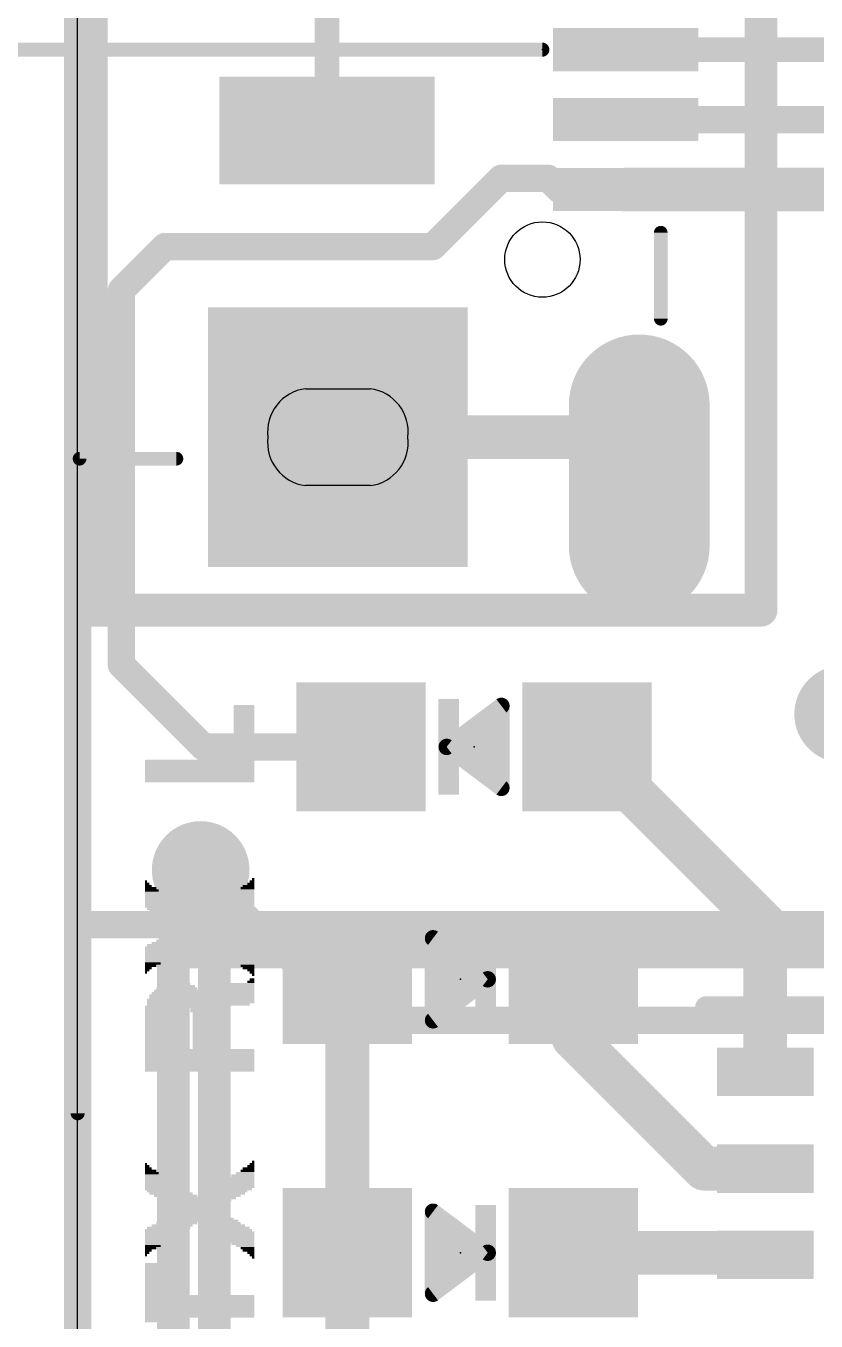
# Model space of a CAD drawing. Extents: x -17.8 to 79, y -18.3 to 67.8.
# Drawn here: x -0.48 to 6.86, y 26.29 to 38.32 of the extents above; entities that cross this region are included whole.
import ezdxf

# ---------------------------------------------------------------- set-up
doc = ezdxf.new("R2010")
doc.units = 0
for name, color, linetype in [('1', 12, 'CONTINUOUS'), ('16', 5, 'CONTINUOUS'), ('17', 110, 'CONTINUOUS'), ('18', 3, 'CONTINUOUS'), ('20', 53, 'CONTINUOUS'), ('200', 4, 'CONTINUOUS'), ('21', 40, 'CONTINUOUS'), ('23', 53, 'CONTINUOUS'), ('47', 53, 'CONTINUOUS')]:
    doc.layers.add(name, color=color, linetype=linetype)

# ---------------------------------------------------------------- blocks, each defined once
blk = doc.blocks.new('RECT')
blk.add_solid([(-0.5, -0.5), (0.5, -0.5), (-0.5, 0.5), (0.5, 0.5)])
blk = doc.blocks.new('OFFSETP100')
at = {"const_width": 1}
blk.add_lwpolyline([(0, 0), (1, 0)], dxfattribs=at)
at = {"const_width": 0.5}
for points in [[(0, 0.25, 1), (0, -0.25)], [(1, -0.25, 1), (1, 0.25)]]:
    blk.add_lwpolyline(points, format="xyb", dxfattribs=at)
blk = doc.blocks.new('SQUAREP')
blk.add_solid([(-0.5, -0.5), (0.5, -0.5), (-0.5, 0.5), (0.5, 0.5)])
blk = doc.blocks.new('ROUNDV')
at = {"const_width": 0.5}
blk.add_lwpolyline([(0, -0.25, 1), (0, 0.25, 1), (0, -0.25)], format="xyb", dxfattribs=at)

msp = doc.modelspace()

# ---------------------------------------------------------------- linework, layer by layer
at = {"layer": '1'}
for points, const_width in [([(0, 29.972), (0, 53.34)], 0.254), ([(0.127, 43.053), (0.127, 32.893)], 0.3048), ([(6.35, 32.893), (6.35, 43.053)], 0.3048), ([(2.318, 38.85), (2.318, 37.35)], 0.2286), ([(13.8891, 38.1), (5.093, 38.1)], 0.2286), ([(5.093, 37.45), (11.7142, 37.45)], 0.254), ([(2.418, 37.25), (2.318, 37.35)], 0.2286), ([(3.302, 36.2712), (3.937, 36.9062)], 0.254), ([(3.937, 36.9062), (4.3688, 36.9062)], 0.254), ([(4.3688, 36.9062), (4.4704, 36.8046)], 0.254), ([(5.093, 36.8), (7.0866, 36.8)], 0.4064), ([(4.4704, 36.8046), (5.0884, 36.8046)], 0.254), ([(5.0884, 36.8046), (5.093, 36.8)], 0.254), ([(0.4064, 35.8648), (0.8128, 36.2712)], 0.254), ([(0.8128, 36.2712), (3.302, 36.2712)], 0.254), ([(0.4064, 32.385), (0.4064, 35.8648)], 0.254), ([(5.218, 34.8), (4.918, 34.5)], 0.4064), ([(4.918, 34.5), (2.418, 34.5)], 0.4064), ([(0.127, 32.893), (6.35, 32.893)], 0.3048), ([(1.1684, 31.623), (0.4064, 32.385)], 0.254), ([(6.389, 29.967), (4.733, 31.623)], 0.4064), ([(2.633, 31.623), (1.1684, 31.623)], 0.254), ([(2.159, 29.464), (1.143, 30.48)], 0.2286), ([(13.335, 29.972), (0, 29.972)], 0.254), ([(6.389, 28.605), (6.389, 29.967)], 0.4064), ([(1.27, 12.7), (1.27, 29.845)], 0.3048), ([(1.27, 29.845), (10.16, 29.845)], 0.3048), ([(2.506, 26.924), (2.506, 29.464)], 0.4064), ([(4.606, 28.922), (4.606, 29.464)], 0.4064), ([(2.506, 29.464), (2.159, 29.464)], 0.2286), ([(5.823, 27.705), (4.606, 28.922)], 0.4064), ([(6.389, 27.705), (5.823, 27.705)], 0.4064), ([(2.506, 24.638), (2.506, 26.924)], 0.4064), ([(6.37, 26.924), (4.606, 26.924)], 0.4064), ([(6.389, 26.905), (6.37, 26.924)], 0.4064)]:
    msp.add_lwpolyline(points, dxfattribs=dict(at, const_width=const_width))
for points, const_width in [([(5.093, 38.1572, 1), (5.093, 38.0429)], 0.1143), ([(5.093, 37.5135, 1), (5.093, 37.3865)], 0.127), ([(2.3584, 37.3904, 1), (2.2776, 37.3096)], 0.1143), ([(2.2609, 37.35, 1), (2.3752, 37.35)], 0.1143), ([(2.3776, 37.2096, 1), (2.4584, 37.2904)], 0.1143), ([(3.937, 36.9697, 1), (3.937, 36.8427)], 0.127), ([(3.9819, 36.8613, 1), (3.8921, 36.9511)], 0.127), ([(4.4137, 36.9511, 1), (4.3239, 36.8613)], 0.127), ([(4.3688, 36.8427, 1), (4.3688, 36.9697)], 0.127), ([(5.093, 36.9016, 1), (5.093, 36.6984)], 0.2032), ([(4.4704, 36.8681, 1), (4.4704, 36.7411)], 0.127), ([(4.4255, 36.7597, 1), (4.5153, 36.8495)], 0.127), ([(5.1333, 36.8495, 1), (5.0435, 36.7597)], 0.127), ([(5.0481, 36.7551, 1), (5.1379, 36.8449)], 0.127), ([(5.0884, 36.7411, 1), (5.0884, 36.8681)], 0.127), ([(0.8128, 36.3347, 1), (0.8128, 36.2077)], 0.127), ([(0.8577, 36.2263, 1), (0.7679, 36.3161)], 0.127), ([(3.2571, 36.3161, 1), (3.3469, 36.2263)], 0.127), ([(3.302, 36.2077, 1), (3.302, 36.3347)], 0.127), ([(0.4699, 35.8648, 1), (0.3429, 35.8648)], 0.127), ([(0.3615, 35.9097, 1), (0.4513, 35.8199)], 0.127), ([(5.2898, 34.7282, 1), (5.1462, 34.8718)], 0.2032), ([(2.418, 34.6016, 1), (2.418, 34.3984)], 0.2032), ([(4.8462, 34.5718, 1), (4.9898, 34.4282)], 0.2032), ([(4.918, 34.3984, 1), (4.918, 34.6016)], 0.2032), ([(0.127, 32.9692, 1), (0.127, 32.8168)], 0.1524), ([(0.0508, 32.893, 1), (0.2032, 32.893)], 0.1524), ([(6.2738, 32.893, 1), (6.4262, 32.893)], 0.1524), ([(6.35, 32.8168, 1), (6.35, 32.9692)], 0.1524), ([(0.4513, 32.4299, 1), (0.3615, 32.3401)], 0.127), ([(0.3429, 32.385, 1), (0.4699, 32.385)], 0.127), ([(4.8048, 31.6948, 1), (4.6612, 31.5512)], 0.2032), ([(1.1684, 31.6865, 1), (1.1684, 31.5595)], 0.127), ([(1.1235, 31.5781, 1), (1.2133, 31.6679)], 0.127), ([(2.633, 31.5595, 1), (2.633, 31.6865)], 0.127), ([(1.1834, 30.5204, 1), (1.1026, 30.4396)], 0.1143), ([(0, 30.0355, 1), (0, 29.9085)], 0.127), ([(6.4906, 29.967, 1), (6.2874, 29.967)], 0.2032), ([(6.3172, 29.8952, 1), (6.4608, 30.0388)], 0.2032), ([(-0.0635, 29.972, 1), (0.0635, 29.972)], 0.127), ([(1.3462, 29.845, 1), (1.1938, 29.845)], 0.1524), ([(1.27, 29.9212, 1), (1.27, 29.7688)], 0.1524), ([(2.6076, 29.464, 1), (2.4044, 29.464)], 0.2032), ([(4.7076, 29.464, 1), (4.5044, 29.464)], 0.2032), ([(2.159, 29.5212, 1), (2.159, 29.4069)], 0.1143), ([(2.1186, 29.4236, 1), (2.1994, 29.5044)], 0.1143), ([(2.506, 29.4069, 1), (2.506, 29.5212)], 0.1143), ([(4.6778, 28.9938, 1), (4.5342, 28.8502)], 0.2032), ([(4.5044, 28.922, 1), (4.7076, 28.922)], 0.2032), ([(6.2874, 28.605, 1), (6.4906, 28.605)], 0.2032), ([(5.823, 27.8066, 1), (5.823, 27.6034)], 0.2032), ([(5.7512, 27.6332, 1), (5.8948, 27.7768)], 0.2032), ([(6.389, 27.6034, 1), (6.389, 27.8066)], 0.2032), ([(2.6076, 26.924, 1), (2.4044, 26.924)], 0.2032), ([(4.606, 27.0256, 1), (4.606, 26.8224)], 0.2032), ([(6.4418, 26.9958, 1), (6.2982, 26.8522)], 0.2032), ([(6.3172, 26.8332, 1), (6.4608, 26.9768)], 0.2032), ([(6.37, 26.8224, 1), (6.37, 27.0256)], 0.2032), ([(2.4044, 26.924, 1), (2.6076, 26.924)], 0.2032)]:
    msp.add_lwpolyline(points, format="xyb", dxfattribs=dict(at, const_width=const_width))
at = {"layer": '16'}
for points, const_width in [([(0, 0), (0, 53.34)], 0.254), ([(0.127, 43.053), (0.127, 32.893)], 0.3048), ([(6.35, 32.893), (6.35, 43.053)], 0.3048), ([(0.127, 32.893), (6.35, 32.893)], 0.3048), ([(2.54, 29.083), (1.143, 30.48)], 0.2286), ([(0.889, 29.718), (10.795, 29.718)], 0.3048), ([(0.889, 12.7), (0.889, 29.718)], 0.3048), ([(2.667, 29.083), (2.54, 29.083)], 0.2286), ([(8.509, 29.083), (2.667, 29.083)], 0.254)]:
    msp.add_lwpolyline(points, dxfattribs=dict(at, const_width=const_width))
for points, const_width in [([(0.127, 32.9692, 1), (0.127, 32.8168)], 0.1524), ([(0.0508, 32.893, 1), (0.2032, 32.893)], 0.1524), ([(6.2738, 32.893, 1), (6.4262, 32.893)], 0.1524), ([(6.35, 32.8168, 1), (6.35, 32.9692)], 0.1524), ([(1.1834, 30.5204, 1), (1.1026, 30.4396)], 0.1143), ([(0.889, 29.7942, 1), (0.889, 29.6418)], 0.1524), ([(0.9652, 29.718, 1), (0.8128, 29.718)], 0.1524), ([(2.54, 29.1402, 1), (2.54, 29.0259)], 0.1143), ([(2.4996, 29.0426, 1), (2.5804, 29.1234)], 0.1143), ([(2.667, 29.1465, 1), (2.667, 29.0195)], 0.127), ([(2.667, 29.0259, 1), (2.667, 29.1402)], 0.1143)]:
    msp.add_lwpolyline(points, format="xyb", dxfattribs=dict(at, const_width=const_width))
at = {"layer": '20'}
for p, q in [((0, 22.479), (0, 52.34)), ((2.118, 34.95), (2.718, 34.95)), ((2.718, 34.05), (2.118, 34.05))]:
    msp.add_line(p, q, dxfattribs=at)
msp.add_circle((4.318, 36.15), 0.35, dxfattribs=at)
for centre, start, end in [((2.168, 34.55), 97.125, 187.125), ((2.668, 34.55), 352.875, 82.875), ((2.168, 34.45), 172.875, 262.875), ((2.668, 34.45), 277.125, 7.125)]:
    msp.add_arc(centre, 0.4031, start, end, dxfattribs=at)
at = {"layer": '21'}
for points, const_width in [([(0.018, 41.9), (0.018, 34.3)], 0.127), ([(5.418, 36.4), (5.418, 35.6)], 0.127), ([(0.018, 34.3), (0.918, 34.3)], 0.127), ([(3.937, 32.004), (3.429, 31.623)], 0.1524), ([(3.937, 31.242), (3.937, 32.004)], 0.1524), ([(3.7338, 31.8516), (3.937, 31.8516)], 0.1524), ([(3.5306, 31.6992), (3.937, 31.6992)], 0.1524), ([(3.429, 31.623), (3.937, 31.242)], 0.1524), ([(3.5306, 31.5468), (3.937, 31.5468)], 0.1524), ([(3.7338, 31.3944), (3.937, 31.3944)], 0.1524), ([(3.81, 29.464), (3.302, 29.845)], 0.1524), ([(3.302, 29.845), (3.302, 29.083)], 0.1524), ([(3.302, 29.718), (3.4713, 29.718)], 0.1524), ([(3.302, 29.5656), (3.6745, 29.5656)], 0.1524), ([(3.302, 29.083), (3.81, 29.464)], 0.1524), ([(3.302, 29.4132), (3.7423, 29.4132)], 0.1524), ([(3.302, 29.2608), (3.5391, 29.2608)], 0.1524), ([(5.839, 29.205), (8.639, 29.205)], 0.2032), ([(3.302, 29.1084), (3.3359, 29.1084)], 0.1524), ([(3.81, 26.924), (3.302, 27.305)], 0.1524), ([(3.302, 27.305), (3.302, 26.543)], 0.1524), ([(3.302, 27.2796), (3.3359, 27.2796)], 0.1524), ([(3.302, 27.1272), (3.5391, 27.1272)], 0.1524), ([(3.302, 26.9748), (3.7423, 26.9748)], 0.1524), ([(3.302, 26.543), (3.81, 26.924)], 0.1524), ([(3.302, 26.8224), (3.6745, 26.8224)], 0.1524), ([(3.302, 26.67), (3.4713, 26.67)], 0.1524)]:
    msp.add_lwpolyline(points, dxfattribs=dict(at, const_width=const_width))
for points, const_width in [([(5.4497, 36.4, 1), (5.3863, 36.4)], 0.0635), ([(5.3863, 35.6, 1), (5.4497, 35.6)], 0.0635), ([(0.018, 34.3318, 1), (0.018, 34.2683)], 0.0635), ([(-0.0137, 34.3, 1), (0.0498, 34.3)], 0.0635), ([(0.918, 34.2683, 1), (0.918, 34.3318)], 0.0635), ([(3.9751, 32.004, 1), (3.8989, 32.004)], 0.0762), ([(3.9599, 31.9735, 1), (3.9141, 32.0345)], 0.0762), ([(3.7338, 31.8897, 1), (3.7338, 31.8135)], 0.0762), ([(3.937, 31.8135, 1), (3.937, 31.8897)], 0.0762), ([(3.5306, 31.7373, 1), (3.5306, 31.6611)], 0.0762), ([(3.937, 31.6611, 1), (3.937, 31.7373)], 0.0762), ([(3.4519, 31.6535, 1), (3.4061, 31.5925)], 0.0762), ([(3.4061, 31.6535, 1), (3.4519, 31.5925)], 0.0762), ([(3.5306, 31.5849, 1), (3.5306, 31.5087)], 0.0762), ([(3.937, 31.5087, 1), (3.937, 31.5849)], 0.0762), ([(3.7338, 31.4325, 1), (3.7338, 31.3563)], 0.0762), ([(3.937, 31.3563, 1), (3.937, 31.4325)], 0.0762), ([(3.9141, 31.2115, 1), (3.9599, 31.2725)], 0.0762), ([(3.8989, 31.242, 1), (3.9751, 31.242)], 0.0762), ([(3.3249, 29.8755, 1), (3.2791, 29.8145)], 0.0762), ([(3.3401, 29.845, 1), (3.2639, 29.845)], 0.0762), ([(3.302, 29.7561, 1), (3.302, 29.6799)], 0.0762), ([(3.4713, 29.6799, 1), (3.4713, 29.7561)], 0.0762), ([(3.302, 29.6037, 1), (3.302, 29.5275)], 0.0762), ([(3.6745, 29.5275, 1), (3.6745, 29.6037)], 0.0762), ([(3.302, 29.4513, 1), (3.302, 29.3751)], 0.0762), ([(3.7423, 29.3751, 1), (3.7423, 29.4513)], 0.0762), ([(3.8329, 29.4335, 1), (3.7871, 29.4945)], 0.0762), ([(3.7871, 29.4335, 1), (3.8329, 29.4945)], 0.0762), ([(3.302, 29.2989, 1), (3.302, 29.2227)], 0.0762), ([(3.5391, 29.2227, 1), (3.5391, 29.2989)], 0.0762), ([(5.839, 29.2558, 1), (5.839, 29.1542)], 0.1016), ([(3.302, 29.1465, 1), (3.302, 29.0703)], 0.0762), ([(3.2791, 29.1135, 1), (3.3249, 29.0525)], 0.0762), ([(3.2639, 29.083, 1), (3.3401, 29.083)], 0.0762), ([(3.3359, 29.0703, 1), (3.3359, 29.1465)], 0.0762), ([(3.3249, 27.3355, 1), (3.2791, 27.2745)], 0.0762), ([(3.3401, 27.305, 1), (3.2639, 27.305)], 0.0762), ([(3.302, 27.3177, 1), (3.302, 27.2415)], 0.0762), ([(3.3359, 27.2415, 1), (3.3359, 27.3177)], 0.0762), ([(3.302, 27.1653, 1), (3.302, 27.0891)], 0.0762), ([(3.5391, 27.0891, 1), (3.5391, 27.1653)], 0.0762), ([(3.302, 27.0129, 1), (3.302, 26.9367)], 0.0762), ([(3.7423, 26.9367, 1), (3.7423, 27.0129)], 0.0762), ([(3.8329, 26.8935, 1), (3.7871, 26.9545)], 0.0762), ([(3.7871, 26.8935, 1), (3.8329, 26.9545)], 0.0762), ([(3.302, 26.8605, 1), (3.302, 26.7843)], 0.0762), ([(3.6745, 26.7843, 1), (3.6745, 26.8605)], 0.0762), ([(3.302, 26.7081, 1), (3.302, 26.6319)], 0.0762), ([(3.4713, 26.6319, 1), (3.4713, 26.7081)], 0.0762), ([(3.2791, 26.5735, 1), (3.3249, 26.5125)], 0.0762), ([(3.2639, 26.543, 1), (3.3401, 26.543)], 0.0762)]:
    msp.add_lwpolyline(points, format="xyb", dxfattribs=dict(at, const_width=const_width))
at = {"layer": '23'}
for p in [(4.318, 38.1), (3.683, 31.623), (3.556, 29.464), (3.556, 26.924)]:
    msp.add_point(p, dxfattribs=at)
at = {"layer": '47', "const_width": 0.13}
for points in [[(0, 28.2194), (0, 67.3804)], [(4.318, 38.1), (-13.888, 38.1)]]:
    msp.add_lwpolyline(points, dxfattribs=at)
at = {"layer": '47', "const_width": 0.065}
for points in [[(4.318, 38.0675, 1), (4.318, 38.1325)], [(-0.0325, 28.2194, 1), (0.0325, 28.2194)]]:
    msp.add_lwpolyline(points, format="xyb", dxfattribs=at)

# ---------------------------------------------------------------- block references
at = {"layer": '1'}
for p, xscale, yscale, rotation in [((5.093, 38.1), 0.4, 1.35, 270), ((5.093, 37.45), 0.4, 1.35, 270), ((5.093, 36.8), 0.4, 1.35, 270), ((2.633, 31.623), 1.2, 1.2, 90), ((4.733, 31.623), 1.2, 1.2, 90), ((2.506, 29.464), 1.2, 1.2, 270), ((4.606, 29.464), 1.2, 1.2, 270), ((6.389, 28.605), 0.45, 0.9, 270), ((6.389, 27.705), 0.45, 0.9, 270), ((2.506, 26.924), 1.2, 1.2, 270), ((4.606, 26.924), 1.2, 1.2, 270), ((6.389, 26.905), 0.45, 0.9, 270)]:
    msp.add_blockref('RECT', p, dxfattribs=dict(at, xscale=xscale, yscale=yscale, rotation=rotation))
at = {"layer": '1', "xscale": 2}
msp.add_blockref('RECT', (2.318, 37.35), dxfattribs=at)
at = {"layer": '17', "xscale": 2.413, "yscale": 2.413}
msp.add_blockref('SQUAREP', (2.418, 34.5), dxfattribs=at)
msp.add_blockref('SQUAREP', (2.418, 34.5), dxfattribs=at)
at = {"layer": '17', "xscale": 1.308, "yscale": 1.308, "rotation": 270}
msp.add_blockref('OFFSETP100', (5.218, 34.8), dxfattribs=at)
msp.add_blockref('OFFSETP100', (5.218, 34.8), dxfattribs=at)
at = {"layer": '18', "xscale": 0.9064, "yscale": 0.9064}
for p in [(7.112, 31.9278), (7.112, 31.9278), (1.143, 30.48), (1.143, 30.48)]:
    msp.add_blockref('ROUNDV', p, dxfattribs=at)
at = {"layer": '200', "yscale": 0.0212}
for p, xscale in [((1.5451, 32.0027), 0.1905), ((1.5451, 31.9816), 0.1905), ((1.5451, 31.9604), 0.1905), ((1.5451, 31.9392), 0.1905), ((1.5451, 31.9181), 0.1905), ((1.5451, 31.8969), 0.1905), ((1.5451, 31.8757), 0.1905), ((1.5451, 31.8546), 0.1905), ((1.5451, 31.8334), 0.1905), ((1.5451, 31.8122), 0.1905), ((1.5451, 31.7911), 0.1905), ((1.5451, 31.7699), 0.1905), ((1.5451, 31.7487), 0.1905), ((1.5451, 31.7276), 0.1905), ((1.5451, 31.7064), 0.1905), ((1.5451, 31.6852), 0.1905), ((1.5451, 31.6641), 0.1905), ((1.5451, 31.6429), 0.1905), ((1.5451, 31.6217), 0.1905), ((1.5451, 31.6006), 0.1905), ((1.5451, 31.5794), 0.1905), ((1.5451, 31.5582), 0.1905), ((1.5451, 31.5371), 0.1905), ((1.5451, 31.5159), 0.1905), ((1.1324, 31.4947), 1.016), ((1.1324, 31.4736), 1.016), ((1.1324, 31.4524), 1.016), ((1.1324, 31.4312), 1.016), ((1.1324, 31.4101), 1.016), ((1.1324, 31.3889), 1.016), ((1.1324, 31.3677), 1.016), ((1.1324, 31.3466), 1.016), ((1.1324, 31.3254), 1.016), ((1.1324, 31.3042), 1.016), ((0.6561, 30.3306), 0.0635), ((0.635, 30.373), 0.0212), ((0.6456, 30.3518), 0.0423), ((0.6773, 30.3095), 0.1058), ((1.5769, 30.3095), 0.127), ((1.5874, 30.3306), 0.1058), ((1.6086, 30.3518), 0.0635), ((1.6192, 30.373), 0.0423), ((1.6298, 30.3941), 0.0212), ((0.7302, 30.246), 0.2117), ((0.6879, 30.2883), 0.127), ((0.7091, 30.2671), 0.1693), ((0.7408, 30.2248), 0.2328), ((0.762, 30.2036), 0.2752), ((1.4816, 30.2036), 0.3175), ((1.5028, 30.2248), 0.2752), ((1.5239, 30.246), 0.2328), ((1.5345, 30.2671), 0.2117), ((1.5557, 30.2883), 0.1693), ((0.7831, 30.1825), 0.3175), ((0.7937, 30.1613), 0.3387), ((0.8149, 30.1401), 0.381), ((0.8361, 30.119), 0.381), ((0.8678, 30.0978), 0.4022), ((0.9101, 30.0766), 0.4022), ((1.3229, 30.0766), 0.381), ((1.3546, 30.0978), 0.4022), ((1.3864, 30.119), 0.381), ((1.4287, 30.1401), 0.381), ((1.4499, 30.1613), 0.381), ((1.471, 30.1825), 0.3387), ((1.1112, 30.0555), 0.7196), ((1.1112, 30.0343), 0.635), ((1.1112, 30.0131), 0.5503), ((1.1218, 29.992), 0.4868), ((1.1112, 29.9708), 0.4233), ((1.1218, 29.9496), 0.3598), ((1.1218, 29.8438), 0.7408), ((1.1218, 29.865), 0.6561), ((1.1218, 29.8861), 0.5715), ((1.1218, 29.9073), 0.4868), ((1.1324, 29.9285), 0.4233), ((0.7937, 29.738), 0.3387), ((0.7831, 29.7168), 0.3175), ((0.8149, 29.7591), 0.381), ((0.8466, 29.7803), 0.4022), ((0.8784, 29.8015), 0.381), ((0.9207, 29.8226), 0.381), ((1.3229, 29.8226), 0.381), ((1.3652, 29.8015), 0.381), ((1.3969, 29.7803), 0.4022), ((1.4287, 29.7591), 0.381), ((1.4499, 29.738), 0.381), ((1.471, 29.7168), 0.3387), ((0.7302, 29.6533), 0.2117), ((0.762, 29.6956), 0.2752), ((0.7408, 29.6745), 0.2328), ((0.7091, 29.6321), 0.1693), ((0.6985, 29.611), 0.1482), ((0.6773, 29.5898), 0.1058), ((1.4922, 29.6956), 0.2963), ((1.5028, 29.6745), 0.2752), ((1.5239, 29.6533), 0.2328), ((1.5345, 29.6321), 0.2117), ((1.5557, 29.611), 0.1693), ((1.5769, 29.5898), 0.127), ((0.6561, 29.5687), 0.0635), ((0.6456, 29.5475), 0.0423), ((0.635, 29.5263), 0.0212), ((1.5874, 29.5687), 0.1058), ((1.6086, 29.5475), 0.0635), ((1.6192, 29.5263), 0.0423), ((1.6298, 29.5052), 0.0212), ((0.9207, 29.357), 0.4233), ((0.9207, 29.3782), 0.381), ((0.9207, 29.3993), 0.3387), ((0.9207, 29.4205), 0.254), ((0.9207, 29.4417), 0.1693), ((1.4181, 29.357), 0.4445), ((1.4287, 29.3782), 0.4233), ((1.4393, 29.3993), 0.4022), ((1.471, 29.4205), 0.3387), ((1.6086, 29.4417), 0.0635), ((1.6192, 29.4628), 0.0423), ((1.143, 29.2723), 0.9948), ((1.143, 29.2512), 0.9948), ((0.762, 29.23), 0.2328), ((0.9101, 29.3147), 0.4868), ((1.1535, 29.2935), 0.9736), ((0.9207, 29.3358), 0.4656), ((1.3017, 29.23), 0.5926), ((1.4075, 29.3358), 0.4657), ((1.4075, 29.3147), 0.4657), ((0.7302, 29.1877), 0.2117), ((0.7302, 29.1665), 0.2117), ((0.7196, 29.1453), 0.1905), ((0.7196, 29.1242), 0.1905), ((0.7408, 29.2088), 0.2328), ((1.1853, 29.2088), 0.3175), ((1.1747, 29.1877), 0.254), ((1.1641, 29.1665), 0.2328), ((1.1641, 29.1242), 0.1905), ((1.1747, 29.1453), 0.2117), ((0.7196, 29.103), 0.1905), ((0.7196, 29.0818), 0.1905), ((0.7196, 29.0607), 0.1905), ((0.7196, 29.0395), 0.1905), ((0.7196, 29.0183), 0.1905), ((0.7196, 28.9972), 0.1905), ((1.1641, 29.103), 0.1905), ((1.1641, 29.0818), 0.1905), ((1.1641, 29.0607), 0.1905), ((1.1641, 29.0395), 0.1905), ((1.1641, 29.0183), 0.1905), ((1.1641, 28.9972), 0.1905), ((0.7196, 28.976), 0.1905), ((0.7196, 28.9548), 0.1905), ((0.7196, 28.9337), 0.1905), ((0.7196, 28.9125), 0.1905), ((0.7196, 28.8913), 0.1905), ((0.7196, 28.8702), 0.1905), ((1.1641, 28.976), 0.1905), ((1.1641, 28.9548), 0.1905), ((1.1641, 28.9337), 0.1905), ((1.1641, 28.9125), 0.1905), ((1.1641, 28.8913), 0.1905), ((1.1641, 28.8702), 0.1905), ((0.7196, 28.849), 0.1905), ((0.7196, 28.8278), 0.1905), ((1.1324, 28.8067), 1.016), ((1.1324, 28.7855), 1.016), ((1.1324, 28.7643), 1.016), ((1.1641, 28.849), 0.1905), ((1.1641, 28.8278), 0.1905), ((1.1324, 28.7432), 1.016), ((1.1324, 28.722), 1.016), ((1.1324, 28.7009), 1.016), ((1.1324, 28.6797), 1.016), ((1.1324, 28.6585), 1.016), ((1.1324, 28.6374), 1.016), ((1.1324, 28.6162), 1.016), ((0.6561, 27.7061), 0.0635), ((0.635, 27.7484), 0.0212), ((0.6456, 27.7272), 0.0423), ((0.6773, 27.6849), 0.1058), ((0.6879, 27.6637), 0.127), ((1.5557, 27.6637), 0.1693), ((1.5769, 27.6849), 0.127), ((1.5874, 27.7061), 0.1058), ((1.6086, 27.7272), 0.0635), ((1.6192, 27.7484), 0.0423), ((1.6298, 27.7696), 0.0212), ((0.7302, 27.6214), 0.2117), ((0.7831, 27.5579), 0.3175), ((0.7091, 27.6426), 0.1693), ((0.7408, 27.6002), 0.2328), ((0.762, 27.5791), 0.2752), ((1.471, 27.5579), 0.3387), ((1.4816, 27.5791), 0.3175), ((1.5028, 27.6002), 0.2752), ((1.5239, 27.6214), 0.2328), ((1.5345, 27.6426), 0.2117), ((0.7937, 27.5367), 0.3387), ((0.8149, 27.5156), 0.381), ((0.8361, 27.4944), 0.381), ((0.8678, 27.4732), 0.4022), ((0.9101, 27.4521), 0.4022), ((1.1112, 27.4309), 0.7196), ((1.3229, 27.4521), 0.381), ((1.3546, 27.4732), 0.4022), ((1.3864, 27.4944), 0.381), ((1.4287, 27.5156), 0.381), ((1.4499, 27.5367), 0.381), ((1.1112, 27.4097), 0.635), ((1.1112, 27.3886), 0.5503), ((1.1218, 27.3674), 0.4868), ((1.1112, 27.3462), 0.4233), ((1.1324, 27.3039), 0.4233), ((1.1218, 27.3251), 0.3598), ((0.9207, 27.1981), 0.381), ((1.1218, 27.2192), 0.7408), ((1.1218, 27.2404), 0.6561), ((1.1218, 27.2616), 0.5715), ((1.1218, 27.2827), 0.4868), ((1.3229, 27.1981), 0.381), ((0.7937, 27.1134), 0.3387), ((0.7831, 27.0922), 0.3175), ((0.8149, 27.1346), 0.381), ((0.762, 27.0711), 0.2752), ((0.8466, 27.1557), 0.4022), ((0.8784, 27.1769), 0.381), ((1.3652, 27.1769), 0.381), ((1.3969, 27.1557), 0.4022), ((1.4287, 27.1346), 0.381), ((1.4499, 27.1134), 0.381), ((1.471, 27.0922), 0.3387), ((1.4922, 27.0711), 0.2963), ((0.7302, 27.0288), 0.2117), ((0.6561, 26.9441), 0.0635), ((0.7408, 27.0499), 0.2328), ((0.7091, 27.0076), 0.1693), ((0.6985, 26.9864), 0.1482), ((0.6773, 26.9653), 0.1058), ((1.5028, 27.0499), 0.2752), ((1.5239, 27.0288), 0.2328), ((1.5345, 27.0076), 0.2117), ((1.5557, 26.9864), 0.1693), ((1.5769, 26.9653), 0.127), ((1.5874, 26.9441), 0.1058), ((0.6456, 26.9229), 0.0423), ((0.635, 26.9018), 0.0212), ((1.6086, 26.9229), 0.0635), ((1.6192, 26.9018), 0.0423), ((1.6298, 26.8806), 0.0212), ((0.7196, 26.8171), 0.1905), ((0.7196, 26.7959), 0.1905), ((0.7196, 26.7748), 0.1905), ((0.7196, 26.7536), 0.1905), ((0.7196, 26.7324), 0.1905), ((0.7196, 26.7113), 0.1905), ((0.7196, 26.6901), 0.1905), ((0.7196, 26.6689), 0.1905), ((0.7196, 26.6478), 0.1905), ((0.7196, 26.6266), 0.1905), ((0.7196, 26.6054), 0.1905), ((0.7196, 26.5843), 0.1905), ((0.7196, 26.5631), 0.1905), ((0.7196, 26.5419), 0.1905), ((1.1324, 26.5208), 1.016), ((1.1324, 26.4996), 1.016), ((1.1324, 26.4784), 1.016), ((1.1324, 26.4573), 1.016), ((1.1324, 26.4361), 1.016), ((1.1324, 26.4149), 1.016), ((1.1324, 26.3938), 1.016), ((1.1324, 26.3726), 1.016), ((1.1324, 26.3514), 1.016), ((0.7196, 26.3091), 0.1905), ((0.7196, 26.2879), 0.1905), ((1.1324, 26.3303), 1.016)]:
    msp.add_blockref('RECT', p, dxfattribs=dict(at, xscale=xscale))
at = {"layer": '21', "xscale": 0.889, "yscale": 0.1905}
for p, rotation in [((3.4473, 31.623), 90), ((3.7918, 29.464), 270), ((3.7918, 26.924), 270)]:
    msp.add_blockref('RECT', p, dxfattribs=dict(at, rotation=rotation))

doc.saveas('drawing.dxf')
